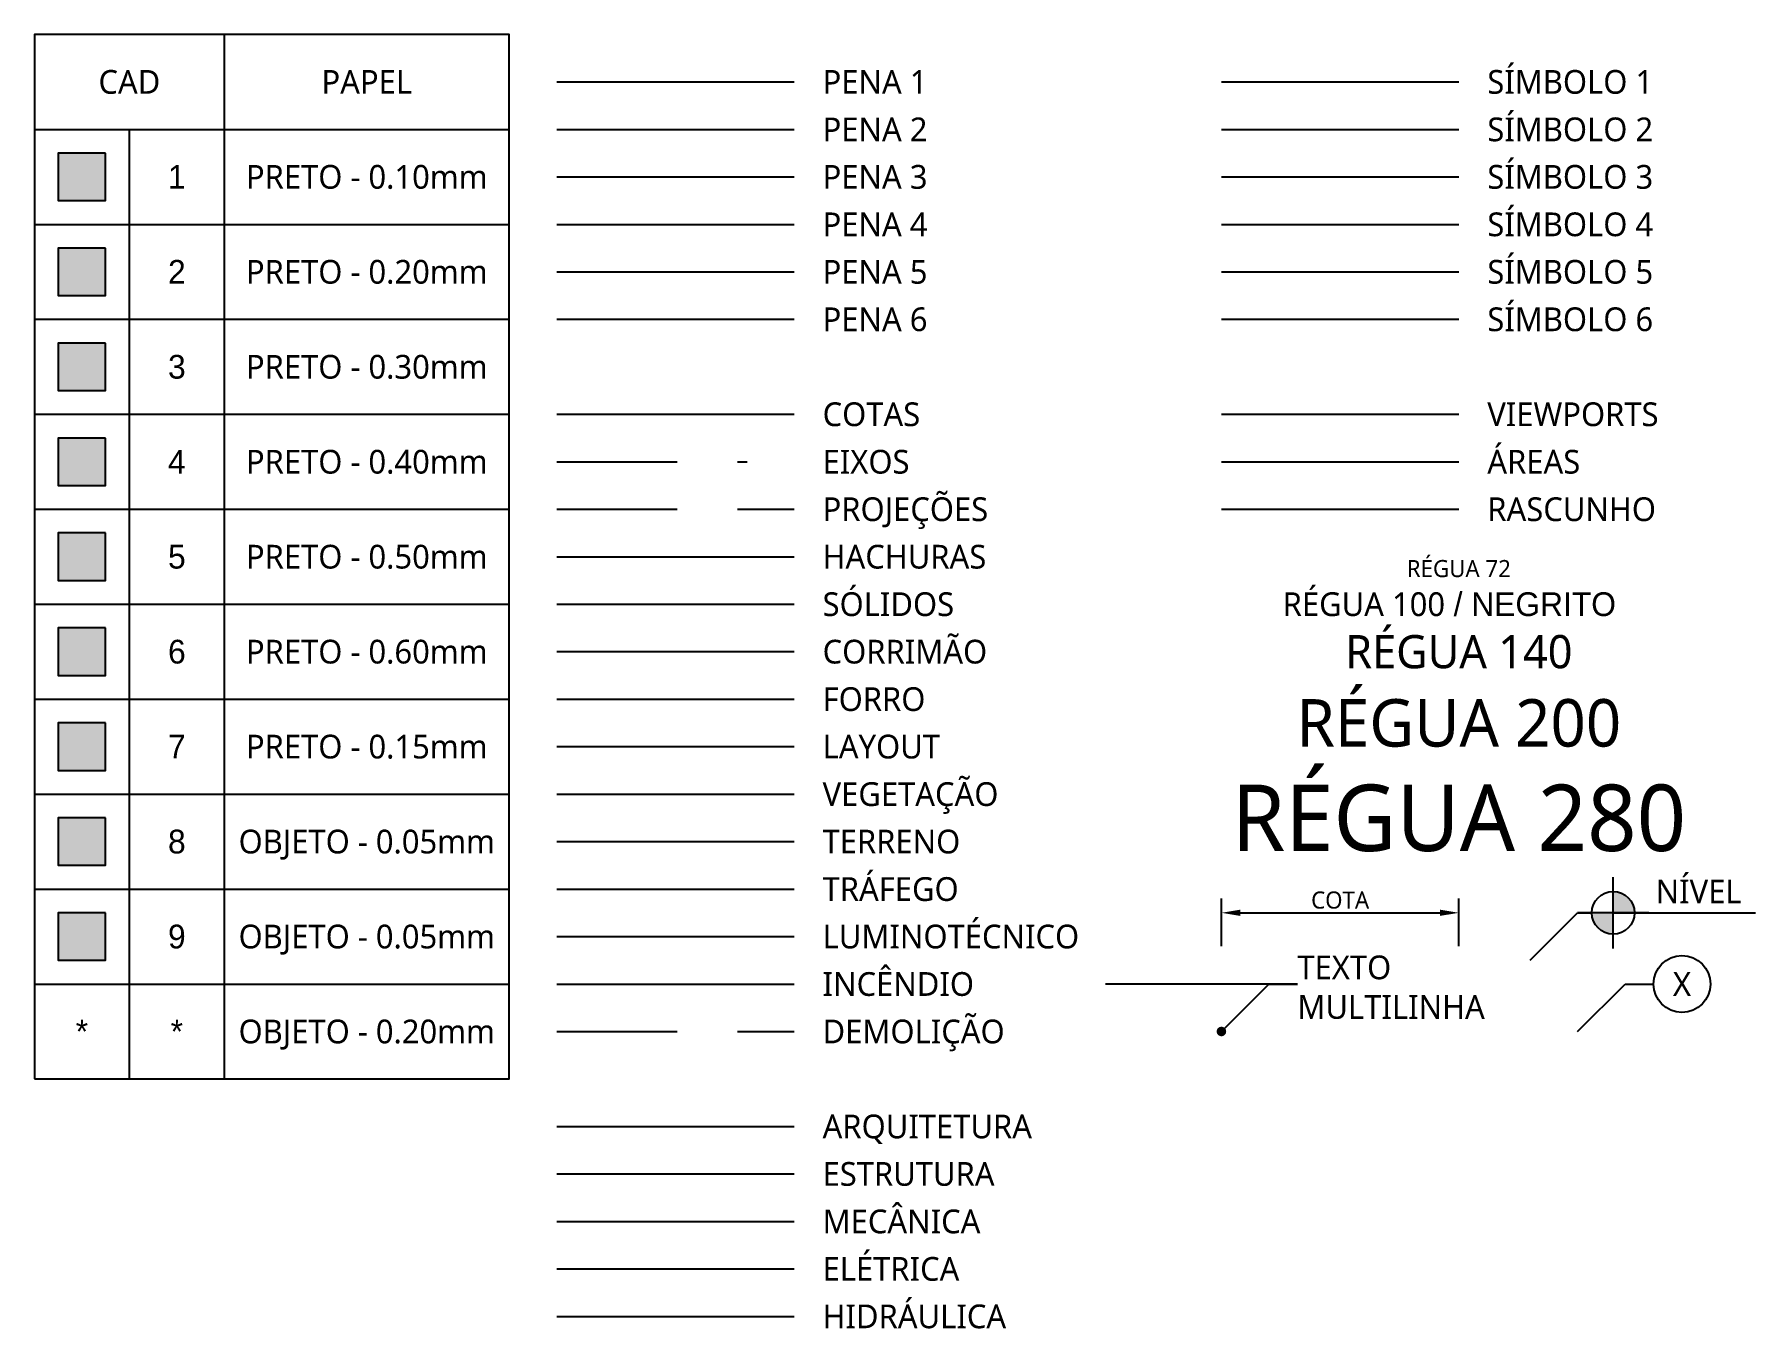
# Model space of a CAD drawing. Header units: centimetres. Extents: x 0 to 18.1, y -13.6 to 0.
import ezdxf
from ezdxf import colors
from ezdxf.entities.mleader import LeaderData, LeaderLine
from ezdxf.enums import TextEntityAlignment as Align
from ezdxf.math import Vec2, Vec3

# ---------------------------------------------------------------- set-up
doc = ezdxf.new("R2010")
doc.units = ezdxf.units.CM
doc.header["$PDMODE"] = 35
doc.header["$PDSIZE"] = 0.25
doc.linetypes.add('DASHDOT', pattern=[25.4, 12.7, -6.35, 0, -6.35])
doc.linetypes.add('DASHED', pattern=[19.05, 12.7, -6.35])
for name, color, linetype in [('ATS-Arquitetura', 252, 'Continuous'), ('ATS-Corrimão', 2, 'Continuous'), ('ATS-Cotas', 1, 'Continuous'), ('ATS-Demolição', 2, 'DASHED'), ('ATS-Eixos', 3, 'DASHDOT'), ('ATS-Elétrica', 76, 'Continuous'), ('ATS-Estrutura', 250, 'Continuous'), ('ATS-Forro', 253, 'Continuous'), ('ATS-Hachuras', 8, 'Continuous'), ('ATS-Hidráulica', 152, 'Continuous'), ('ATS-Incêndio', 10, 'Continuous'), ('ATS-Layout', 252, 'Continuous'), ('ATS-Luminotécnico', 183, 'Continuous'), ('ATS-Mecânica', 122, 'Continuous'), ('ATS-Pena 1', 1, 'Continuous'), ('ATS-Pena 2', 2, 'Continuous'), ('ATS-Pena 3', 3, 'Continuous'), ('ATS-Pena 4', 4, 'Continuous'), ('ATS-Pena 5', 5, 'Continuous'), ('ATS-Pena 6', 6, 'Continuous'), ('ATS-Projeções', 1, 'DASHED'), ('ATS-Símbolo 1', 1, 'Continuous'), ('ATS-Símbolo 2', 2, 'Continuous'), ('ATS-Símbolo 3', 3, 'Continuous'), ('ATS-Símbolo 4', 4, 'Continuous'), ('ATS-Símbolo 5', 5, 'Continuous'), ('ATS-Símbolo 6', 6, 'Continuous'), ('ATS-Sólidos', 9, 'Continuous'), ('ATS-Terreno', 254, 'Continuous'), ('ATS-Tráfego', 251, 'Continuous'), ('ATS-Vegetação', 84, 'Continuous'), ('ATS-Áreas', 11, 'Continuous')]:
    doc.layers.add(name, color=color, linetype=linetype)
doc.layers.add('ATS-Rascunho', color=6, linetype='Continuous', plot=False)
doc.layers.add('ATS-Viewports', color=150, linetype='Continuous', plot=False)
doc.styles.get("Standard").update_dxf_attribs({"font": 'segoeuil.ttf'})
doc.styles.add('Standard Bold', font='seguisb.ttf')
doc.dimstyles.get("Standard").update_dxf_attribs({"dimtxt": 1.8, "dimasz": 2, "dimexe": 1.5, "dimexo": 1.5, "dimgap": 0.4, "dimtad": 1, "dimtoh": 1, "dimdec": 0, "dimtxsty": 'Standard', "dimcen": 1, "dimclrd": 256, "dimclre": 256, "dimclrt": 2, "dimadec": 1, "dimazin": 2, "dimtfac": 1, "dimtdec": 0, "dimtix": 1, "dimtmove": 0, "dimatfit": 1, "dimfxl": 1, "dimtfillclr": 2, "dimtolj": 1, "dimtzin": 0, "dimlwd": -1, "dimlwe": -1, "dimarcsym": 0})

# ---------------------------------------------------------------- blocks, each defined once
blk = doc.blocks.new('*D5')
at = {"layer": 'ATS-Cotas', "transparency": 16777216}
for p, q in [((12.5, -9.6), (12.5, -9.1)), ((15, -9.6), (15, -9.1)), ((12.7, -9.25), (14.8, -9.25))]:
    blk.add_line(p, q, dxfattribs=at)
for points in [[(12.7, -9.217), (12.7, -9.283), (12.5, -9.25)], [(14.8, -9.217), (14.8, -9.283), (15, -9.25)]]:
    blk.add_solid(points, dxfattribs=at)
at = {"layer": 'Defpoints', "color": 0, "transparency": 16777216}
for p in [(15, -9.25), (12.5, -9.75), (15, -9.75)]:
    blk.add_point(p, dxfattribs=at)
at = {"layer": 'ATS-Cotas', "color": 2, "transparency": 16777216, "insert": (13.75, -9.117), "char_height": 0.18, "attachment_point": 5}
blk.add_mtext('\\A1;COTA', dxfattribs=at)
blk = doc.blocks.new('ATS-Identificação')
at = {"transparency": 16777216}
blk.add_wipeout([(3, 0), (2.98, 0.38), (2.91, 0.75), (2.79, 1.1), (2.63, 1.45), (2.43, 1.76), (2.19, 2.05), (1.91, 2.31), (1.61, 2.53), (1.28, 2.71), (0.93, 2.85), (0.56, 2.95), (0.19, 2.99), (-0.19, 2.99), (-0.56, 2.95), (-0.93, 2.85), (-1.28, 2.71), (-1.61, 2.53), (-1.91, 2.31), (-2.19, 2.05), (-2.43, 1.76), (-2.63, 1.45), (-2.79, 1.1), (-2.91, 0.75), (-2.98, 0.38), (-3, 0), (-2.98, -0.38), (-2.91, -0.75), (-2.79, -1.1), (-2.63, -1.45), (-2.43, -1.76), (-2.19, -2.05), (-1.91, -2.31), (-1.61, -2.53), (-1.28, -2.71), (-0.93, -2.85), (-0.56, -2.95), (-0.19, -2.99), (0.19, -2.99), (0.56, -2.95), (0.93, -2.85), (1.28, -2.71), (1.61, -2.53), (1.91, -2.31), (2.19, -2.05), (2.43, -1.76), (2.63, -1.45), (2.79, -1.1), (2.91, -0.75), (2.98, -0.38)], dxfattribs=at).dxf.layer = 'ATS-Sólidos'
blk.add_circle((0, 0), 3, dxfattribs=at)
at = {"layer": 'ATS-Símbolo 2', "transparency": 16777216, "flags": 8}
blk.add_attdef('IDENTIFICAÇÃO', text='', height=2.5, dxfattribs=at).set_placement((0, 0), align=Align.MIDDLE_CENTER)
blk = doc.blocks.new('_None')
blk = doc.blocks.new('ATS-Nível')
at = {"layer": 'ATS-Sólidos', "transparency": 16777216}
h = blk.add_hatch(color=256, dxfattribs=at)
h.dxf.hatch_style = 1
h.paths.add_polyline_path([(0, 0), (-2.25, 0, 0.414214), (0, -2.25)])
h.paths.add_polyline_path([(0, 2.25), (0, 0), (2.25, 0, 0.414214)])
at = {"transparency": 16777216}
for p, q in [((0, -3.75), (0, 3.75)), ((3.75, 0), (-3.75, 0)), ((0, 0), (15, 0))]:
    blk.add_line(p, q, dxfattribs=at)
blk.add_circle((0, 0), 2.25, dxfattribs=at)
at = {"layer": 'ATS-Símbolo 2', "transparency": 16777216, "flags": 8}
for tag, p in [('NÍVEL', (9, 2.25)), ('NÍVEL2', (9, -2.25))]:
    blk.add_attdef(tag, text='', height=2.5, dxfattribs=at).set_placement(p, align=Align.MIDDLE_CENTER)
blk = doc.blocks.new('_Dot')
at = {"color": 0, "linetype": 'ByBlock', "lineweight": -2}
blk.add_line((-0.5, 0), (-1, 0), dxfattribs=at)
at = {"color": 0, "linetype": 'ByBlock', "const_width": 0.5}
blk.add_lwpolyline([(-0.25, 0, 1), (0.25, 0, 1)], format="xyb", close=True, dxfattribs=at)

msp = doc.modelspace()

# ---------------------------------------------------------------- hatches: boundary and pattern name
at = {"transparency": 33554687}
h = msp.add_hatch(color=256, dxfattribs=at)
h.dxf.hatch_style = 1
h.paths.add_polyline_path([(0.75, -7.25), (0.25, -7.25), (0.25, -7.75), (0.75, -7.75)])
at = {"layer": 'ATS-Hachuras', "transparency": 33554687}
h = msp.add_hatch(color=256, dxfattribs=at)
h.dxf.hatch_style = 1
h.paths.add_polyline_path([(0.75, -8.25), (0.25, -8.25), (0.25, -8.75), (0.75, -8.75)])
at = {"layer": 'ATS-Pena 1', "transparency": 33554687}
h = msp.add_hatch(color=256, dxfattribs=at)
h.dxf.hatch_style = 1
h.paths.add_polyline_path([(0.75, -1.25), (0.25, -1.25), (0.25, -1.75), (0.75, -1.75)])
at = {"layer": 'ATS-Pena 2', "transparency": 33554687}
h = msp.add_hatch(color=256, dxfattribs=at)
h.dxf.hatch_style = 1
h.paths.add_polyline_path([(0.75, -2.25), (0.25, -2.25), (0.25, -2.75), (0.75, -2.75)])
at = {"layer": 'ATS-Pena 3', "transparency": 33554687}
h = msp.add_hatch(color=256, dxfattribs=at)
h.dxf.hatch_style = 1
h.paths.add_polyline_path([(0.75, -3.25), (0.25, -3.25), (0.25, -3.75), (0.75, -3.75)])
at = {"layer": 'ATS-Pena 4', "transparency": 33554687}
h = msp.add_hatch(color=256, dxfattribs=at)
h.dxf.hatch_style = 1
h.paths.add_polyline_path([(0.75, -4.25), (0.25, -4.25), (0.25, -4.75), (0.75, -4.75)])
at = {"layer": 'ATS-Pena 5', "transparency": 33554687}
h = msp.add_hatch(color=256, dxfattribs=at)
h.dxf.hatch_style = 1
h.paths.add_polyline_path([(0.75, -5.25), (0.25, -5.25), (0.25, -5.75), (0.75, -5.75)])
at = {"layer": 'ATS-Pena 6', "transparency": 33554687}
h = msp.add_hatch(color=256, dxfattribs=at)
h.dxf.hatch_style = 1
h.paths.add_polyline_path([(0.75, -6.25), (0.25, -6.25), (0.25, -6.75), (0.75, -6.75)])
at = {"layer": 'ATS-Sólidos', "transparency": 33554687}
h = msp.add_hatch(color=256, dxfattribs=at)
h.dxf.hatch_style = 1
h.paths.add_polyline_path([(0.75, -9.25), (0.25, -9.25), (0.25, -9.75), (0.75, -9.75)])

# ---------------------------------------------------------------- linework, layer by layer
at = {"layer": 'ATS-Arquitetura', "ltscale": 0.1}
msp.add_line((5.5, -11.5), (8, -11.5), dxfattribs=at)
at = {"layer": 'ATS-Corrimão', "ltscale": 0.1}
msp.add_line((5.5, -6.5), (8, -6.5), dxfattribs=at)
at = {"layer": 'ATS-Cotas', "ltscale": 0.1}
msp.add_line((5.5, -4), (8, -4), dxfattribs=at)
at = {"layer": 'ATS-Demolição', "ltscale": 0.1}
msp.add_line((5.5, -10.5), (8, -10.5), dxfattribs=at)
at = {"layer": 'ATS-Eixos', "ltscale": 0.1}
msp.add_line((5.5, -4.5), (8, -4.5), dxfattribs=at)
at = {"layer": 'ATS-Elétrica', "ltscale": 0.1}
msp.add_line((5.5, -13), (8, -13), dxfattribs=at)
at = {"layer": 'ATS-Estrutura', "ltscale": 0.1}
msp.add_line((5.5, -12), (8, -12), dxfattribs=at)
at = {"layer": 'ATS-Forro', "ltscale": 0.1}
msp.add_line((5.5, -7), (8, -7), dxfattribs=at)
at = {"layer": 'ATS-Hachuras', "ltscale": 0.1}
msp.add_line((5.5, -5.5), (8, -5.5), dxfattribs=at)
at = {"layer": 'ATS-Hidráulica', "ltscale": 0.1}
msp.add_line((5.5, -13.5), (8, -13.5), dxfattribs=at)
at = {"layer": 'ATS-Incêndio', "ltscale": 0.1}
msp.add_line((5.5, -10), (8, -10), dxfattribs=at)
at = {"layer": 'ATS-Layout', "ltscale": 0.1}
msp.add_line((5.5, -7.5), (8, -7.5), dxfattribs=at)
at = {"layer": 'ATS-Luminotécnico', "ltscale": 0.1}
msp.add_line((5.5, -9.5), (8, -9.5), dxfattribs=at)
at = {"layer": 'ATS-Mecânica', "ltscale": 0.1}
msp.add_line((5.5, -12.5), (8, -12.5), dxfattribs=at)
at = {"layer": 'ATS-Pena 1', "ltscale": 0.1}
for p, q in [((5.5, -0.5), (8, -0.5)), ((12.5, -0.5), (15, -0.5))]:
    msp.add_line(p, q, dxfattribs=at)
at = {"layer": 'ATS-Pena 2', "ltscale": 0.1}
for p, q in [((5.5, -1), (8, -1)), ((12.5, -1), (15, -1))]:
    msp.add_line(p, q, dxfattribs=at)
at = {"layer": 'ATS-Pena 3', "ltscale": 0.1}
for p, q in [((5.5, -1.5), (8, -1.5)), ((12.5, -1.5), (15, -1.5))]:
    msp.add_line(p, q, dxfattribs=at)
at = {"layer": 'ATS-Pena 4', "ltscale": 0.1}
for p, q in [((5.5, -2), (8, -2)), ((12.5, -2), (15, -2))]:
    msp.add_line(p, q, dxfattribs=at)
at = {"layer": 'ATS-Pena 5', "ltscale": 0.1}
msp.add_line((5.5, -2.5), (8, -2.5), dxfattribs=at)
at = {"layer": 'ATS-Pena 6', "ltscale": 0.1}
msp.add_line((5.5, -3), (8, -3), dxfattribs=at)
at = {"layer": 'ATS-Projeções', "ltscale": 0.1}
msp.add_line((5.5, -5), (8, -5), dxfattribs=at)
at = {"layer": 'ATS-Rascunho', "ltscale": 0.1}
msp.add_line((12.5, -5), (15, -5), dxfattribs=at)
at = {"layer": 'ATS-Símbolo 3'}
for p, q in [((2, -11), (2, 0)), ((0, -1), (5, -1)), ((1, -11), (1, -1)), ((0, -2), (5, -2)), ((0, -3), (5, -3)), ((0, -4), (5, -4)), ((0, -5), (5, -5)), ((0, -6), (5, -6)), ((0, -7), (5, -7)), ((0, -8), (5, -8)), ((0, -9), (5, -9)), ((0, -10), (5, -10))]:
    msp.add_line(p, q, dxfattribs=at)
for points in [[(0, -11), (5, -11), (5, 0), (0, 0)], [(0.75, -1.25), (0.25, -1.25), (0.25, -1.75), (0.75, -1.75)], [(0.75, -2.25), (0.25, -2.25), (0.25, -2.75), (0.75, -2.75)], [(0.75, -3.25), (0.25, -3.25), (0.25, -3.75), (0.75, -3.75)], [(0.75, -4.25), (0.25, -4.25), (0.25, -4.75), (0.75, -4.75)], [(0.75, -5.25), (0.25, -5.25), (0.25, -5.75), (0.75, -5.75)], [(0.75, -6.25), (0.25, -6.25), (0.25, -6.75), (0.75, -6.75)], [(0.75, -7.25), (0.25, -7.25), (0.25, -7.75), (0.75, -7.75)], [(0.75, -8.25), (0.25, -8.25), (0.25, -8.75), (0.75, -8.75)], [(0.75, -9.25), (0.25, -9.25), (0.25, -9.75), (0.75, -9.75)]]:
    msp.add_lwpolyline(points, close=True, dxfattribs=at)
at = {"layer": 'ATS-Símbolo 5', "ltscale": 0.1}
msp.add_line((12.5, -2.5), (15, -2.5), dxfattribs=at)
at = {"layer": 'ATS-Símbolo 6', "ltscale": 0.1}
msp.add_line((12.5, -3), (15, -3), dxfattribs=at)
at = {"layer": 'ATS-Sólidos', "ltscale": 0.1}
msp.add_line((5.5, -6), (8, -6), dxfattribs=at)
at = {"layer": 'ATS-Terreno', "ltscale": 0.1}
msp.add_line((5.5, -8.5), (8, -8.5), dxfattribs=at)
at = {"layer": 'ATS-Tráfego', "ltscale": 0.1}
msp.add_line((5.5, -9), (8, -9), dxfattribs=at)
at = {"layer": 'ATS-Vegetação', "ltscale": 0.1}
msp.add_line((5.5, -8), (8, -8), dxfattribs=at)
at = {"layer": 'ATS-Viewports', "ltscale": 0.1}
msp.add_line((12.5, -4), (15, -4), dxfattribs=at)
at = {"layer": 'ATS-Áreas', "ltscale": 0.1}
msp.add_line((12.5, -4.5), (15, -4.5), dxfattribs=at)

# ---------------------------------------------------------------- texts
at = {"layer": 'ATS-Símbolo 1'}
msp.add_text('RÉGUA 72', height=0.18, dxfattribs=at).set_placement((15, -5.625), align=Align.MIDDLE_CENTER)
at = {"layer": 'ATS-Símbolo 2'}
for s, p in [('SÍMBOLO 1', (15.3, -0.5)), ('PENA 1', (8.3, -0.5)), ('PENA 2', (8.3, -1)), ('SÍMBOLO 2', (15.3, -1)), ('PENA 3', (8.3, -1.5)), ('SÍMBOLO 3', (15.3, -1.5)), ('SÍMBOLO 4', (15.3, -2)), ('PENA 4', (8.3, -2)), ('SÍMBOLO 5', (15.3, -2.5)), ('PENA 5', (8.3, -2.5)), ('PENA 6', (8.3, -3)), ('SÍMBOLO 6', (15.3, -3)), ('COTAS', (8.3, -4)), ('VIEWPORTS', (15.3, -4)), ('ÁREAS', (15.3, -4.5)), ('EIXOS', (8.3, -4.5)), ('PROJEÇÕES', (8.3, -5)), ('RASCUNHO', (15.3, -5)), ('HACHURAS', (8.3, -5.5)), ('SÓLIDOS', (8.3, -6)), ('CORRIMÃO', (8.3, -6.5)), ('FORRO', (8.3, -7)), ('LAYOUT', (8.3, -7.5)), ('VEGETAÇÃO', (8.3, -8)), ('TERRENO', (8.3, -8.5)), ('TRÁFEGO', (8.3, -9)), ('LUMINOTÉCNICO', (8.3, -9.5)), ('INCÊNDIO', (8.3, -10)), ('DEMOLIÇÃO', (8.3, -10.5)), ('ARQUITETURA', (8.3, -11.5)), ('ESTRUTURA', (8.3, -12)), ('MECÂNICA', (8.3, -12.5)), ('ELÉTRICA', (8.3, -13)), ('HIDRÁULICA', (8.3, -13.5))]:
    msp.add_text(s, height=0.25, dxfattribs=at).set_placement(p, align=Align.MIDDLE_LEFT)
for s, height, p in [('CAD', 0.25, (1, -0.5)), ('PAPEL', 0.25, (3.5, -0.5)), ('PRETO - 0.10mm', 0.25, (3.5, -1.5)), ('PRETO - 0.20mm', 0.25, (3.5, -2.5)), ('PRETO - 0.30mm', 0.25, (3.5, -3.5)), ('PRETO - 0.40mm', 0.25, (3.5, -4.5)), ('PRETO - 0.50mm', 0.25, (3.5, -5.5)), ('RÉGUA 100', 0.25, (14, -6)), ('RÉGUA 140', 0.35, (15, -6.5)), ('PRETO - 0.60mm', 0.25, (3.5, -6.5)), ('PRETO - 0.15mm', 0.25, (3.5, -7.5)), ('OBJETO - 0.05mm', 0.25, (3.5, -8.5)), ('OBJETO - 0.05mm', 0.25, (3.5, -9.5)), ('OBJETO - 0.20mm', 0.25, (3.5, -10.5))]:
    msp.add_text(s, height=height, dxfattribs=at).set_placement(p, align=Align.MIDDLE_CENTER)
at = {"layer": 'ATS-Símbolo 2', "style": 'Standard Bold'}
for s, p in [('1', (1.5, -1.5)), ('2', (1.5, -2.5)), ('3', (1.5, -3.5)), ('4', (1.5, -4.5)), ('5', (1.5, -5.5)), ('/ NEGRITO', (15.8, -6)), ('6', (1.5, -6.5)), ('7', (1.5, -7.5)), ('8', (1.5, -8.5)), ('9', (1.5, -9.5)), ('*', (0.5, -10.5)), ('*', (1.5, -10.5))]:
    msp.add_text(s, height=0.25, dxfattribs=at).set_placement(p, align=Align.MIDDLE_CENTER)
at = {"layer": 'ATS-Símbolo 3'}
msp.add_text('RÉGUA 200', height=0.5, dxfattribs=at).set_placement((15, -7.25), align=Align.MIDDLE_CENTER)
at = {"layer": 'ATS-Símbolo 4'}
msp.add_text('RÉGUA 280', height=0.7, dxfattribs=at).set_placement((15, -8.25), align=Align.MIDDLE_CENTER)

# ---------------------------------------------------------------- dimensions: what is measured, and where the dimension line sits
at = {"layer": 'ATS-Cotas'}
dim = msp.add_linear_dim(base=(15, -9.25), p1=(12.5, -9.75), p2=(15, -9.75), text='COTA', dimstyle='Standard', override={"dimscale": 0.1, "dimpost": '\\X', "dimtix": 0, "dimtofl": 0, "dimtmove": 1, "dimatfit": 3}, dxfattribs=at)
dim.commit()
dim.dimension.update_dxf_attribs({"geometry": '*D5', "text_midpoint": (13.75, -9.117)})

# ---------------------------------------------------------------- leaders
at = {"layer": 'ATS-Símbolo 1'}
ml = msp.add_multileader_block('Standard', dxfattribs=at)
ml.set_content('ATS-Nível', color=256, scale=0.1)
ml.set_attribute('NÍVEL', 'NÍVEL', width=0)
ml.set_attribute('NÍVEL2', '', width=0)
ml.set_leader_properties(color=256, linetype='ByLayer', lineweight=-1)
ml.set_arrow_properties(name='NONE')
ml.build(insert=Vec2(0, 0))
ml.multileader.update_dxf_attribs({"text_left_attachment_type": 5, "text_right_attachment_type": 5, "dogleg_length": 1.5, "arrow_head_size": 0.1, "scale": 0.1, "block_connection_type": 1})
ctx = ml.context
ctx.base_point, ctx.scale, ctx.char_height, ctx.arrow_head_size, ctx.landing_gap_size, ctx.plane_origin = Vec3(16.4, -9.25), 0.1, 0.25, 0.1, 0, Vec3(15.75, -9.75)
ctx.left_attachment, ctx.right_attachment, ctx.attachment_type = 5, 5, 1
notes = []
notes.append((ctx, [(0, (1, 1, 0), (16.25, -9.25), (1, 0), 0.15, [(0, [(15.75, -9.75)], 0, [])])]))
ctx.block.insert = Vec3(16.625, -9.25)
ml = msp.add_multileader_mtext('Standard', dxfattribs=at)
ml.set_content('TEXTO\\PMULTILINHA', color=2)
ml.set_leader_properties(color=256, linetype='ByLayer', lineweight=-1)
ml.set_arrow_properties(name='DOT')
ml.build(insert=Vec2(0, 0))
ml.multileader.update_dxf_attribs({"text_left_attachment_type": 6, "text_right_attachment_type": 6, "dogleg_length": 3, "arrow_head_size": 0.1, "scale": 0.1})
ctx = ml.context
ctx.base_point, ctx.scale, ctx.char_height, ctx.arrow_head_size, ctx.landing_gap_size, ctx.plane_origin = Vec3(13.3, -10), 0.1, 0.25, 0.1, 0, Vec3(13.334, -11.659)
ctx.left_attachment, ctx.right_attachment, ctx.attachment_type = 6, 6, 1
notes.append((ctx, [(0, (1, 1, 0), (13, -10), (1, 0), 0.3, [(0, [(12.5, -10.5)], 0, [])])]))
ctx.mtext.insert, ctx.mtext.flow_direction = Vec3(13.3, -9.7), 5
ml = msp.add_multileader_block('Standard', dxfattribs=at)
ml.set_content('ATS-Identificação', color=256, scale=0.1)
ml.set_attribute('IDENTIFICAÇÃO', 'X', width=0)
ml.set_leader_properties(color=256, linetype='ByLayer', lineweight=-1)
ml.set_arrow_properties(name='NONE')
ml.build(insert=Vec2(0, 0))
ml.multileader.update_dxf_attribs({"text_left_attachment_type": 5, "text_right_attachment_type": 5, "dogleg_length": 3, "arrow_head_size": 0.1, "block_connection_type": 1})
ctx = ml.context
ctx.base_point, ctx.char_height, ctx.arrow_head_size, ctx.landing_gap_size, ctx.plane_origin = Vec3(17.05, -10), 0.25, 0.1, 0, Vec3(16.25, -10.5)
ctx.left_attachment, ctx.right_attachment, ctx.attachment_type = 5, 5, 1
notes.append((ctx, [(0, (1, 1, 0), (16.75, -10), (1, 0), 0.3, [(0, [(16.25, -10.5)], 0, [])])]))
ctx.block.insert = Vec3(17.35, -10)
for ctx, leaders in notes:
    for number, flags, end, landing, length, lines in leaders:
        leader = LeaderData()
        leader.index, (leader.has_last_leader_line, leader.has_dogleg_vector, leader.attachment_direction) = number, flags
        leader.last_leader_point, leader.dogleg_vector, leader.dogleg_length = Vec3(end), Vec3(landing), length
        for number, points, colour, breaks in lines:
            line = LeaderLine()
            line.index, line.vertices, line.color, line.breaks = number, Vec3.list(points), colors.encode_raw_color(colour), breaks
            leader.lines.append(line)
        ctx.leaders.append(leader)

doc.saveas('drawing.dxf')
